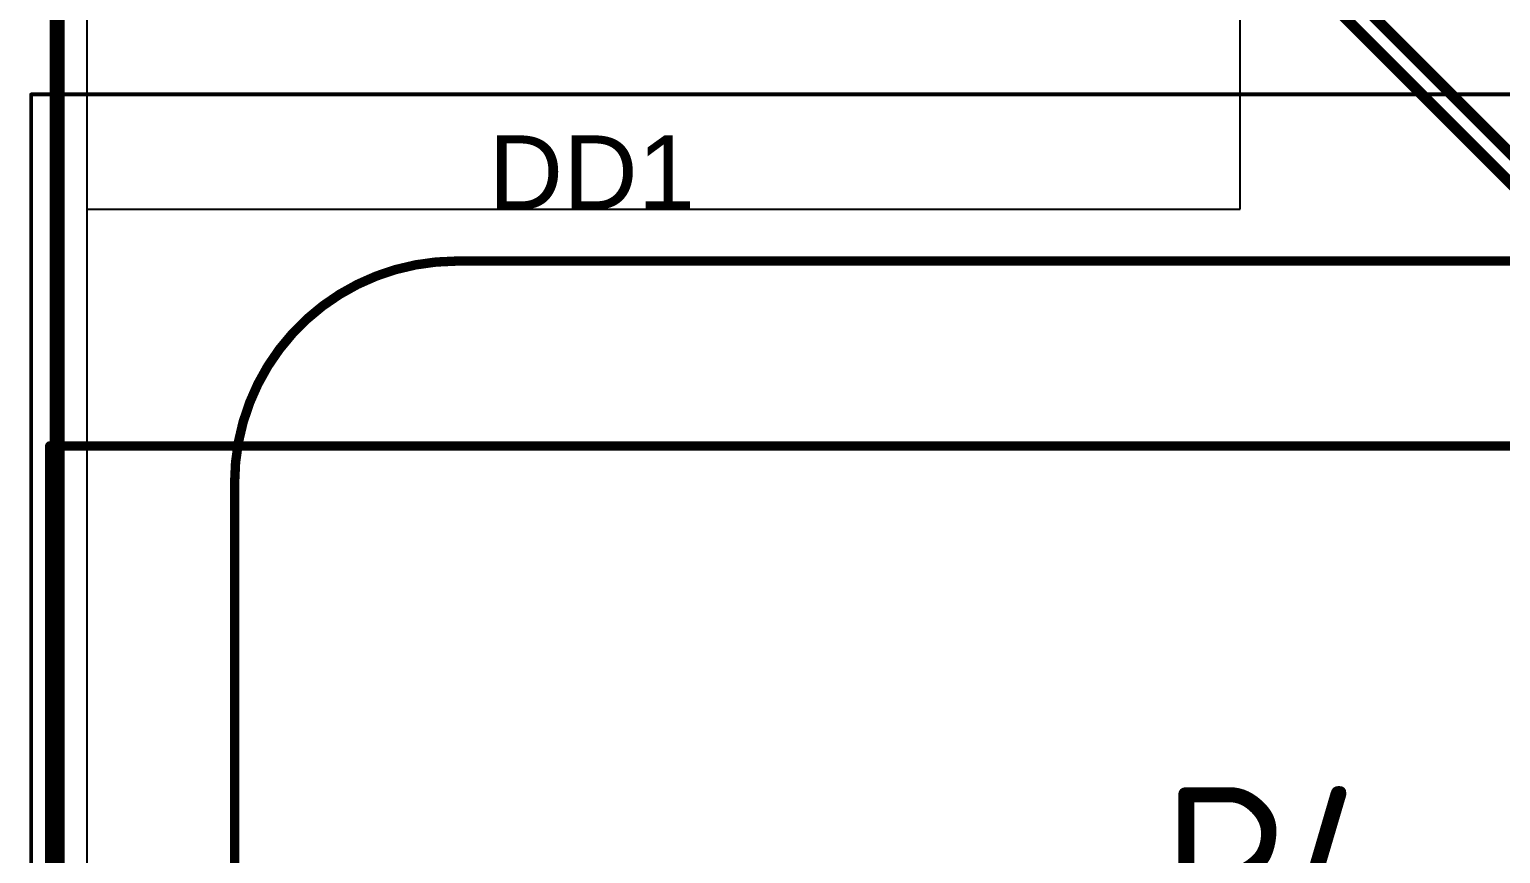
# Model space of a CAD drawing. Header units: inches. Extents: x 0 to 110, y 0 to 95.
# Drawn here: x -0.38 to 19.52, y 62.29 to 73.43 of the extents above; entities that cross this region are included whole.
import ezdxf

# ---------------------------------------------------------------- set-up
doc = ezdxf.new("R2010")
doc.units = ezdxf.units.IN
for name, color, linetype in [('Board Shape', 56, 'Continuous'), ('Bottom Layer', 5, 'Continuous'), ('Int1', 16, 'Continuous'), ('Int2', 76, 'Continuous'), ('Mechanical 13', 56, 'Continuous'), ('Mechanical1', 6, 'Continuous'), ('Panelize Outline', 56, 'Continuous'), ('Top Courtyard', 56, 'Continuous'), ('Top Layer', 1, 'Continuous'), ('Top Overlay', 2, 'Continuous'), ('Top Paste', 8, 'Continuous'), ('Top Solder', 216, 'Continuous')]:
    doc.layers.add(name, color=color, linetype=linetype)
doc.styles.add('Arial', font='', dxfattribs={"height": 0.2})
doc.styles.add('GOST type B', font='', dxfattribs={"height": 0.2})
doc.styles.get('Arial').set_extended_font_data('Arial')
doc.styles.get('GOST type B').set_extended_font_data('GOST type B')

# ---------------------------------------------------------------- blocks, each defined once
blk = doc.blocks.new('RPI_721')
at = {"layer": 'Mechanical 13'}
for points in [[(45, 25.5, 0.127, 0.127, 0), (45, -25.5, 0.127, 0.127, 0)], [(42.5, 25, 0.127, 0.127, 0), (42.5, -25, 0.127, 0.127, 0)], [(42.5, -25, 0.127, 0.127, -0.414214), (39.5, -28, 0.127, 0.127, 0)], [(45, -25.5, 0.127, 0.127, 0), (23.5, -25.5, 0.127, 0.127, 0)], [(39.5, -28, 0.127, 0.127, 0), (-39.5, -28, 0.127, 0.127, 0)]]:
    blk.add_lwpolyline(points, format="xyseb", dxfattribs=at)
for points in [[(42.468, -25, 0.0635, 0.0635, 1), (42.532, -25, 0.0635, 0.0635, 1)], [(42.468, -25, 0.0635, 0.0635, 1), (42.532, -25, 0.0635, 0.0635, 1)], [(44.968, -25.5, 0.0635, 0.0635, 1), (45.032, -25.5, 0.0635, 0.0635, 1)], [(44.968, -25.5, 0.0635, 0.0635, 1), (45.032, -25.5, 0.0635, 0.0635, 1)], [(39.468, -28, 0.0635, 0.0635, 1), (39.532, -28, 0.0635, 0.0635, 1)], [(39.468, -28, 0.0635, 0.0635, 1), (39.532, -28, 0.0635, 0.0635, 1)]]:
    blk.add_lwpolyline(points, format="xyseb", close=True, dxfattribs=at)
at = {"layer": 'Top Courtyard'}
for points in [[(45.25, 28.25, 0.05, 0.05, 0), (45.25, -30.255, 0.05, 0.05, 0)], [(45.25, -30.255, 0.05, 0.05, 0), (-42.75, -30.255, 0.05, 0.05, 0)]]:
    blk.add_lwpolyline(points, format="xyseb", dxfattribs=at)
blk.add_lwpolyline([(45.238, -30.255, 0.025, 0.025, 1), (45.263, -30.255, 0.025, 0.025, 1)], format="xyseb", close=True, dxfattribs=at)
blk.add_lwpolyline([(45.238, -30.255, 0.025, 0.025, 1), (45.263, -30.255, 0.025, 0.025, 1)], format="xyseb", close=True, dxfattribs=at)
at = {"layer": 'Top Overlay'}
for points in [[(42.5, 25, 0.127, 0.127, 0), (42.5, -25, 0.127, 0.127, 0)], [(42.5, -25, 0.127, 0.127, -0.414214), (39.5, -28, 0.127, 0.127, 0)], [(39.5, -28, 0.127, 0.127, 0), (-39.5, -28, 0.127, 0.127, 0)]]:
    blk.add_lwpolyline(points, format="xyseb", dxfattribs=at)
for points in [[(42.468, -25, 0.0635, 0.0635, 1), (42.532, -25, 0.0635, 0.0635, 1)], [(42.468, -25, 0.0635, 0.0635, 1), (42.532, -25, 0.0635, 0.0635, 1)], [(39.468, -28, 0.0635, 0.0635, 1), (39.532, -28, 0.0635, 0.0635, 1)], [(39.468, -28, 0.0635, 0.0635, 1), (39.532, -28, 0.0635, 0.0635, 1)]]:
    blk.add_lwpolyline(points, format="xyseb", close=True, dxfattribs=at)
blk = doc.blocks.new('0603R_801')
at = {"layer": 'Top Layer'}
for points in [[(-1.05, -0.475), (-1.05, 0.475), (-0.25, 0.475), (-0.25, -0.475)], [(0.25, -0.475), (0.25, 0.475), (1.05, 0.475), (1.05, -0.475)]]:
    blk.add_hatch(color=1, dxfattribs=at).paths.add_polyline_path(points)
at = {"layer": 'Top Paste'}
for points in [[(-1.05, -0.475), (-1.05, 0.475), (-0.25, 0.475), (-0.25, -0.475)], [(0.25, -0.475), (0.25, 0.475), (1.05, 0.475), (1.05, -0.475)]]:
    blk.add_hatch(color=8, dxfattribs=at).paths.add_polyline_path(points)
at = {"layer": 'Top Solder'}
for points in [[(-1.075, -0.5), (-1.075, 0.5), (-0.225, 0.5), (-0.225, -0.5)], [(0.225, -0.5), (0.225, 0.5), (1.075, 0.5), (1.075, -0.5)]]:
    blk.add_hatch(color=216, dxfattribs=at).paths.add_polyline_path(points)
at = {"layer": 'Panelize Outline'}
for points in [[(-0.85, -0.475, 0.25, 0.25, 0), (-0.85, 0.475, 0.25, 0.25, 0)], [(-0.85, 0.475, 0.25, 0.25, 0), (0.85, 0.475, 0.25, 0.25, 0)], [(0.85, -0.475, 0.25, 0.25, 0), (0.85, 0.475, 0.25, 0.25, 0)], [(-0.85, -0.475, 0.25, 0.25, 0), (0.85, -0.475, 0.25, 0.25, 0)]]:
    blk.add_lwpolyline(points, format="xyseb", dxfattribs=at)
for points in [[(-0.913, 0.475, 0.125, 0.125, 1), (-0.788, 0.475, 0.125, 0.125, 1)], [(-0.913, 0.475, 0.125, 0.125, 1), (-0.788, 0.475, 0.125, 0.125, 1)], [(0.787, 0.475, 0.125, 0.125, 1), (0.912, 0.475, 0.125, 0.125, 1)], [(0.787, 0.475, 0.125, 0.125, 1), (0.912, 0.475, 0.125, 0.125, 1)], [(-0.913, -0.475, 0.125, 0.125, 1), (-0.788, -0.475, 0.125, 0.125, 1)], [(-0.913, -0.475, 0.125, 0.125, 1), (-0.788, -0.475, 0.125, 0.125, 1)], [(0.787, -0.475, 0.125, 0.125, 1), (0.912, -0.475, 0.125, 0.125, 1)], [(0.787, -0.475, 0.125, 0.125, 1), (0.912, -0.475, 0.125, 0.125, 1)]]:
    blk.add_lwpolyline(points, format="xyseb", close=True, dxfattribs=at)
at = {"layer": 'Top Overlay'}
for points in [[(-0.5, 0.725, 0.15, 0.15, 0), (0.5, 0.725, 0.15, 0.15, 0)], [(-0.5, -0.725, 0.15, 0.15, 0), (0.5, -0.725, 0.15, 0.15, 0)]]:
    blk.add_lwpolyline(points, format="xyseb", dxfattribs=at)
for points in [[(-0.537, 0.725, 0.075, 0.075, 1), (-0.462, 0.725, 0.075, 0.075, 1)], [(0.462, 0.725, 0.075, 0.075, 1), (0.537, 0.725, 0.075, 0.075, 1)], [(-0.537, -0.725, 0.075, 0.075, 1), (-0.462, -0.725, 0.075, 0.075, 1)], [(0.462, -0.725, 0.075, 0.075, 1), (0.537, -0.725, 0.075, 0.075, 1)]]:
    blk.add_lwpolyline(points, format="xyseb", close=True, dxfattribs=at)
at = {"layer": 'Panelize Outline', "style": 'GOST type B'}
blk.add_text('R4', height=2.15, rotation=360, dxfattribs=at).set_placement((-2.4, 1.4))

msp = doc.modelspace()

# ---------------------------------------------------------------- linework, layer by layer
at = {"layer": 'Board Shape'}
msp.add_lwpolyline([(0, 2, 0.15, 0.15, 0), (0, 93, 0.15, 0.15, 0)], format="xyseb", dxfattribs=at)
at = {"layer": 'Bottom Layer'}
for points in [[(11.017, 80.392, 0.15, 0.15, 0), (20.225, 71.184, 0.15, 0.15, 0)], [(10.816, 80.191, 0.15, 0.15, 0), (20.107, 70.9, 0.15, 0.15, 0)]]:
    msp.add_lwpolyline(points, format="xyseb", dxfattribs=at)
at = {"layer": 'Int1'}
msp.add_line((0.408, 2), (0.408, 93), dxfattribs=at)
at = {"layer": 'Int2'}
msp.add_line((0.408, 2), (0.408, 93), dxfattribs=at)
at = {"layer": 'Mechanical1'}
msp.add_lwpolyline([(0, 0, 0.2, 0.2, 0), (0, 95, 0.2, 0.2, 0)], format="xyseb", dxfattribs=at)
at = {"layer": 'Top Layer'}
for p, q in [((16, 71), (16, 94.592)), ((0.408, 43.5), (0.408, 71)), ((0.408, 71), (16, 71))]:
    msp.add_line(p, q, dxfattribs=at)

# ---------------------------------------------------------------- block references
at = {"rotation": 180}
msp.add_blockref('RPI_721', (44.9, 42.3), dxfattribs=at)
msp.add_blockref('0603R_801', (17.342, 59.644))

# ---------------------------------------------------------------- texts
at = {"layer": 'Top Overlay', "style": 'Arial'}
msp.add_text('DD1', height=1, dxfattribs=at).set_placement((5.834, 71))

doc.saveas('drawing.dxf')
